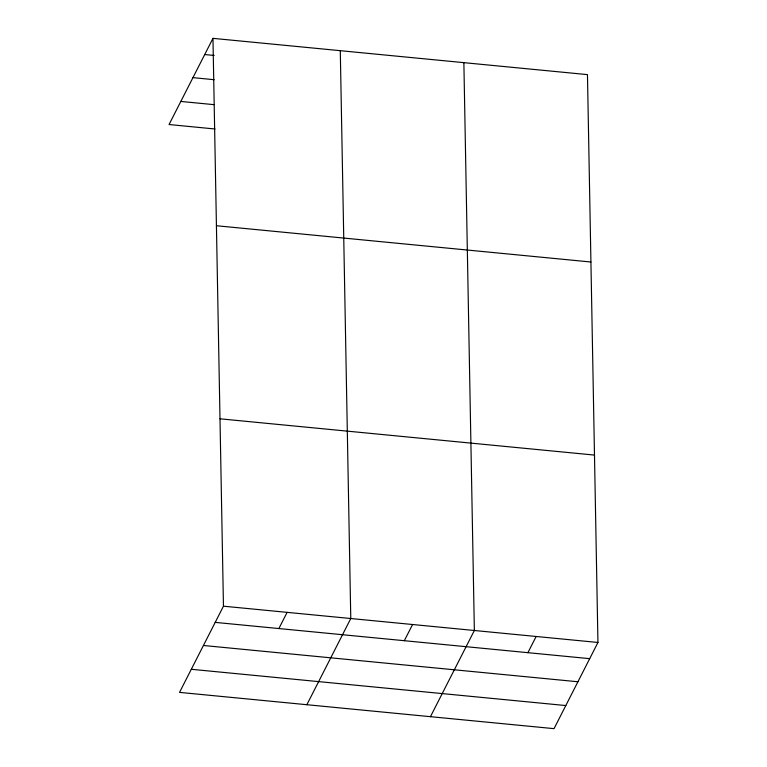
<?xml version="1.0" encoding="UTF-8"?>
<svg xmlns="http://www.w3.org/2000/svg" width="767" height="767" viewBox="0 0 767 767"><rect width="100%" height="100%" fill="white"/><g stroke="black" fill="none" stroke-linecap="round" stroke-linejoin="round"><path stroke-width="1.15" d="M212.967 38.35L223.456 606.189L179.536 692.38L554.033 728.65L597.944 642.468L587.464 74.62L212.967 38.35L169.056 124.532L215.028 128.99M278.872 628.557L287.117 612.363M306.867 704.71L350.778 618.528L340.289 50.68M404.324 640.704L412.569 624.511M430.45 716.685L474.361 630.493L463.872 62.654M527.907 652.669L536.152 636.476M204.712 54.543L214.146 55.454M192.948 77.64L214.166 79.701M180.82 101.436L213.83 104.638M216.428 225.738L590.926 262.007M219.995 418.801L594.483 455.08M223.456 606.189L597.944 642.468M215.201 622.382L589.698 658.661M203.437 645.488L577.925 681.758M191.309 669.284L565.806 705.554"/></g></svg>
